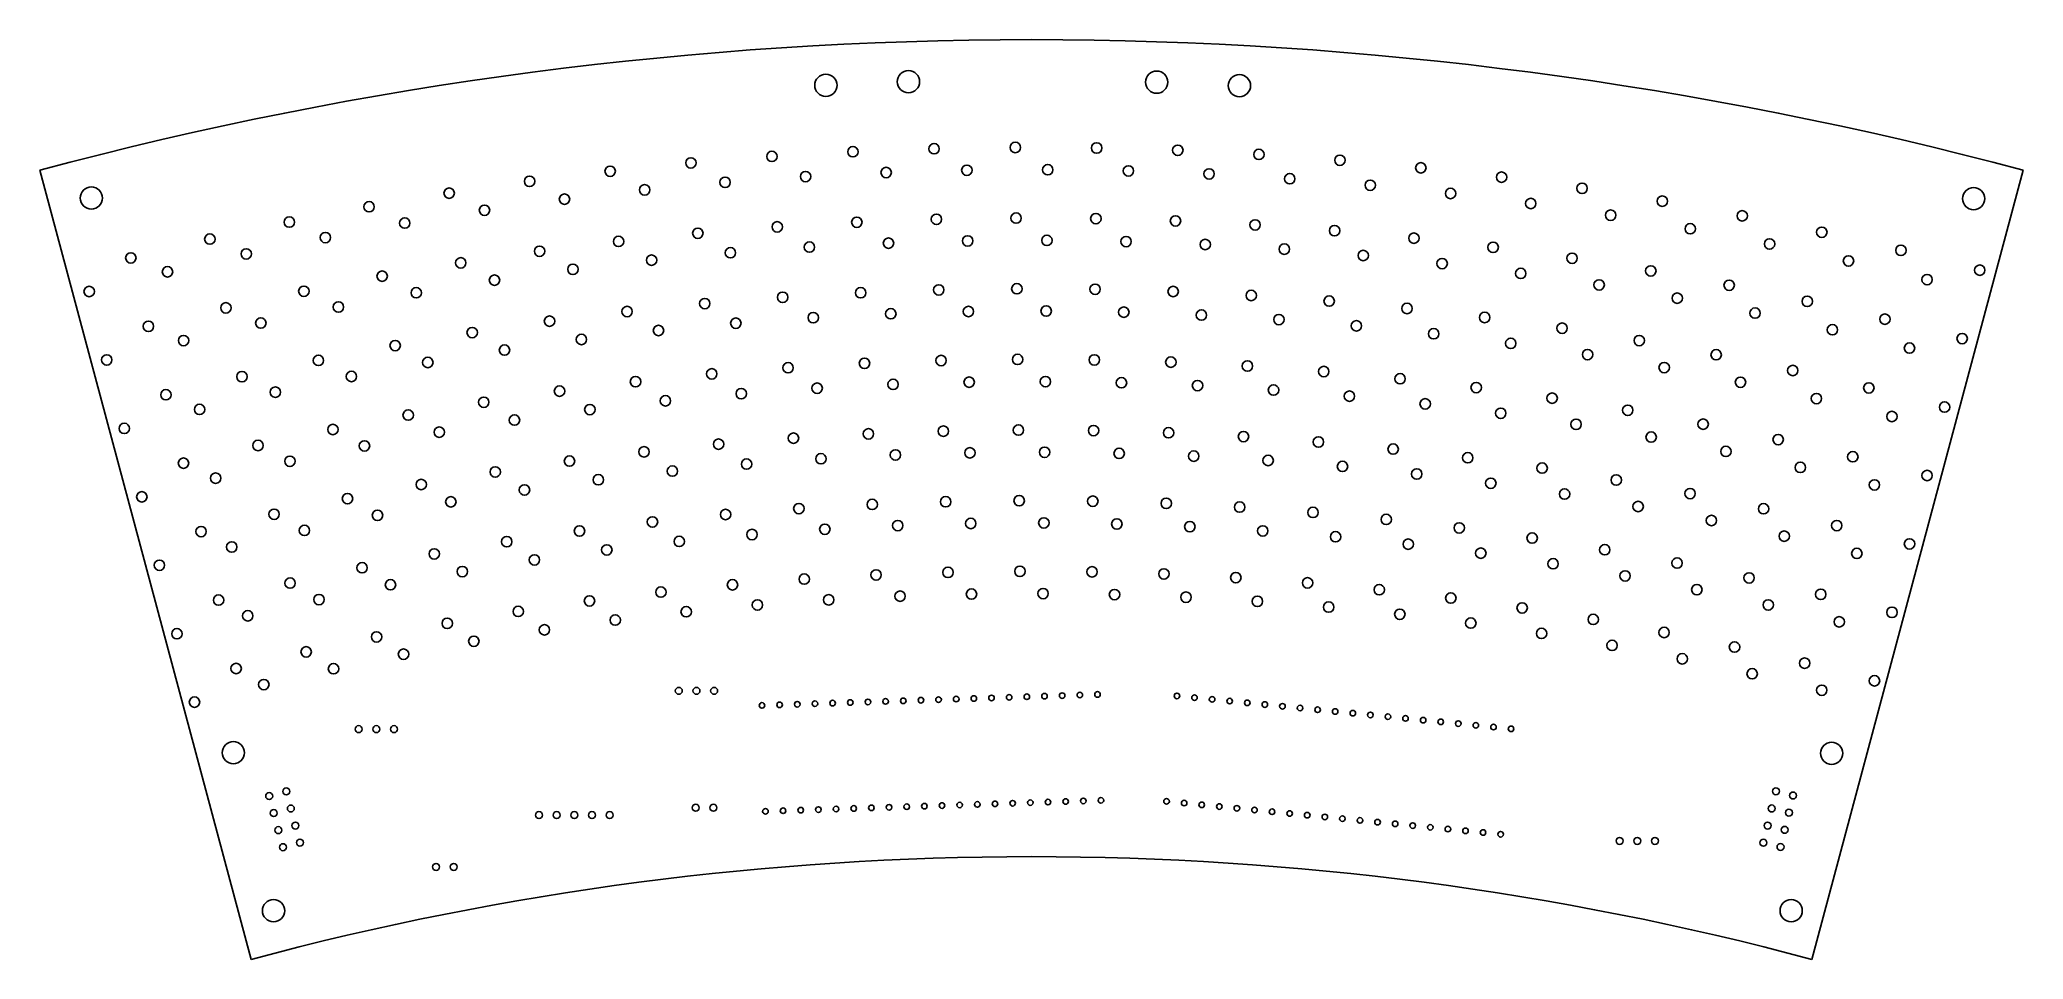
# Model space of a CAD drawing. Extents: x 69 to 354, y -216 to -84.
import ezdxf

# ---------------------------------------------------------------- set-up
doc = ezdxf.new("R2010")
doc.units = 0
doc.layers.add('BLACK', color=7, linetype='CONTINUOUS')

msp = doc.modelspace()

# ---------------------------------------------------------------- linework, layer by layer
at = {"layer": 'BLACK', "linetype": 'CONTINUOUS'}
for p, q in [((69.330004, -103.000001), (99.714738, -216.496464)), ((324.086188, -216.496712), (354.495992, -103.006966))]:
    msp.add_line(p, q, dxfattribs=at)
at = {"layer": 'BLACK'}
for centre, radius in [((182.35356, -90.796437), 1.599999), ((194.22273, -90.282421), 1.599999), ((229.914736, -90.341864), 1.599999), ((241.805111, -90.850993), 1.599999), ((186.247303, -100.347213), 0.75), ((197.911663, -99.916315), 0.75), ((209.587854, -99.737666), 0.75), ((221.279319, -99.814777), 0.75), ((232.945524, -100.145569), 0.75), ((151.342726, -103.16169), 0.75), ((162.952642, -101.965169), 0.75), ((174.594085, -101.026991), 0.75), ((191.020112, -103.343635), 0.75), ((202.623176, -103.013832), 0.75), ((214.24483, -102.93823), 0.75), ((225.844571, -103.114822), 0.75), ((244.608801, -100.733723), 0.75), ((256.255611, -101.573323), 0.75), ((267.886361, -102.669716), 0.75), ((76.760762, -107.006975), 1.599999), ((139.755406, -104.606924), 0.75), ((156.300004, -105.83588), 0.75), ((167.858591, -104.751654), 0.75), ((179.432159, -103.924056), 0.75), ((237.444764, -103.547363), 0.75), ((249.031899, -104.230011), 0.75), ((260.606413, -105.168187), 0.75), ((279.491681, -104.012895), 0.75), ((291.064541, -105.615462), 0.75), ((347.350001, -107.100411), 1.599999), ((116.689307, -108.262315), 0.75), ((128.200871, -106.310352), 0.75), ((133.277938, -108.764135), 0.75), ((144.77611, -107.176607), 0.75), ((272.158962, -106.35196), 0.75), ((283.68254, -107.794008), 0.75), ((302.597915, -107.46451), 0.75), ((105.221336, -110.472263), 0.75), ((121.815633, -110.607879), 0.75), ((175.36913, -111.157386), 0.75), ((186.80117, -110.492105), 0.75), ((198.244089, -110.070875), 0.75), ((209.69868, -109.897062), 0.75), ((221.168493, -109.974173), 0.75), ((232.613098, -110.300129), 0.75), ((244.054934, -110.878615), 0.75), ((255.480566, -111.703718), 0.75), ((295.170146, -109.4815), 0.75), ((306.614782, -111.427088), 0.75), ((314.084784, -109.572614), 0.75), ((325.524503, -111.926838), 0.75), ((93.797582, -112.91139), 0.75), ((110.399339, -112.698113), 0.75), ((141.191351, -114.664939), 0.75), ((152.558915, -113.248636), 0.75), ((163.948496, -112.076246), 0.75), ((179.986026, -114.068948), 0.75), ((191.352538, -113.498195), 0.75), ((202.734003, -113.173228), 0.75), ((214.134003, -113.097626), 0.75), ((225.512145, -113.269382), 0.75), ((236.890896, -113.692255), 0.75), ((248.256854, -114.360406), 0.75), ((266.890507, -112.780793), 0.75), ((278.275492, -114.099841), 0.75), ((318.015824, -113.617914), 0.75), ((336.903684, -114.533357), 0.75), ((82.437783, -115.617805), 0.75), ((87.707087, -117.61733), 0.75), ((99.029631, -115.04422), 0.75), ((129.855889, -116.334648), 0.75), ((145.992299, -117.263553), 0.75), ((157.295858, -115.946957), 0.75), ((168.633636, -114.88205), 0.75), ((259.610559, -115.279264), 0.75), ((270.942772, -116.438907), 0.75), ((289.628596, -115.673477), 0.75), ((300.942897, -117.488806), 0.75), ((329.359901, -116.060229), 0.75), ((348.228067, -117.385579), 0.75), ((76.451397, -120.455489), 0.75), ((107.312032, -120.414826), 0.75), ((118.56261, -118.248122), 0.75), ((134.713883, -118.82215), 0.75), ((198.576515, -120.225435), 0.75), ((209.809506, -120.056457), 0.75), ((221.057667, -120.133568), 0.75), ((232.280672, -120.454689), 0.75), ((282.246595, -117.852023), 0.75), ((293.515128, -119.505797), 0.75), ((312.211481, -119.558421), 0.75), ((340.652771, -118.747521), 0.75), ((96.104677, -122.80598), 0.75), ((112.272642, -122.683919), 0.75), ((123.470651, -120.632175), 0.75), ((153.775104, -123.335582), 0.75), ((164.94435, -122.187323), 0.75), ((176.144175, -121.287781), 0.75), ((187.355038, -120.636997), 0.75), ((202.844829, -123.332623), 0.75), ((214.023177, -123.257021), 0.75), ((243.501066, -121.023507), 0.75), ((254.705521, -121.834113), 0.75), ((265.894653, -122.89187), 0.75), ((304.741479, -121.412895), 0.75), ((323.433807, -121.869401), 0.75), ((84.960178, -125.459711), 0.75), ((101.120327, -124.986784), 0.75), ((142.627297, -124.722956), 0.75), ((158.291712, -126.058034), 0.75), ((169.408681, -125.012445), 0.75), ((180.539893, -124.21384), 0.75), ((191.684964, -123.652756), 0.75), ((225.179719, -123.423943), 0.75), ((236.337029, -123.837147), 0.75), ((247.481809, -124.490801), 0.75), ((258.614705, -125.390341), 0.75), ((277.059303, -124.186787), 0.75), ((288.19265, -125.731494), 0.75), ((315.925127, -123.560478), 0.75), ((327.052806, -125.95482), 0.75), ((334.596589, -124.427947), 0.75), ((90.014182, -127.51192), 0.75), ((120.435913, -128.233928), 0.75), ((131.510907, -126.358945), 0.75), ((136.149828, -128.880165), 0.75), ((147.208488, -127.350499), 0.75), ((269.726583, -126.525853), 0.75), ((280.81065, -127.910038), 0.75), ((299.287879, -127.513103), 0.75), ((338.130376, -128.589428), 0.75), ((345.705672, -127.227485), 0.75), ((78.973792, -130.297395), 0.75), ((109.402729, -130.357392), 0.75), ((125.125669, -130.65647), 0.75), ((176.919221, -131.418176), 0.75), ((187.908905, -130.781889), 0.75), ((198.908941, -130.379996), 0.75), ((209.920333, -130.215853), 0.75), ((220.94684, -130.292964), 0.75), ((231.948246, -130.60925), 0.75), ((242.947199, -131.168399), 0.75), ((291.86011, -129.530093), 0.75), ((302.868176, -131.398702), 0.75), ((310.338178, -129.544227), 0.75), ((321.34311, -131.811967), 0.75), ((98.411772, -132.70057), 0.75), ((114.145945, -132.669726), 0.75), ((154.991293, -133.422529), 0.75), ((165.940204, -132.298397), 0.75), ((181.093761, -134.358732), 0.75), ((192.01739, -133.807316), 0.75), ((202.955655, -133.492019), 0.75), ((213.912351, -133.416417), 0.75), ((224.847293, -133.578503), 0.75), ((235.783162, -133.982039), 0.75), ((246.706764, -134.621196), 0.75), ((253.930475, -131.964508), 0.75), ((264.898799, -133.002944), 0.75), ((275.843114, -134.273734), 0.75), ((313.834431, -133.503043), 0.75), ((332.289494, -134.322537), 0.75), ((87.482573, -135.301618), 0.75), ((92.321277, -137.40651), 0.75), ((103.211024, -134.929349), 0.75), ((133.165925, -136.383241), 0.75), ((144.063242, -134.780968), 0.75), ((148.424677, -137.437445), 0.75), ((159.287566, -136.169111), 0.75), ((170.183726, -135.14284), 0.75), ((257.618851, -135.501418), 0.75), ((268.510394, -136.612799), 0.75), ((286.756705, -135.789506), 0.75), ((297.632861, -137.537399), 0.75), ((324.745711, -135.84941), 0.75), ((343.183277, -137.069392), 0.75), ((81.496187, -140.139302), 0.75), ((111.493425, -140.299956), 0.75), ((122.309216, -138.219735), 0.75), ((137.585775, -138.938179), 0.75), ((210.031159, -140.375248), 0.75), ((220.836014, -140.452359), 0.75), ((279.374704, -137.968053), 0.75), ((290.205092, -139.554389), 0.75), ((308.464875, -139.530034), 0.75), ((335.607979, -138.431334), 0.75), ((100.718866, -142.59516), 0.75), ((116.019248, -142.655533), 0.75), ((126.780687, -140.680768), 0.75), ((166.936059, -142.409476), 0.75), ((177.694266, -141.548571), 0.75), ((188.462772, -140.92678), 0.75), ((199.241367, -140.534556), 0.75), ((231.61582, -140.76381), 0.75), ((242.393332, -141.31329), 0.75), ((253.15543, -142.094903), 0.75), ((263.902944, -143.114023), 0.75), ((300.994873, -141.384509), 0.75), ((319.252414, -141.754531), 0.75), ((90.004968, -145.143524), 0.75), ((105.30172, -144.871913), 0.75), ((145.499187, -144.838983), 0.75), ((156.207483, -143.509475), 0.75), ((170.958772, -145.273235), 0.75), ((181.647628, -144.503624), 0.75), ((192.349815, -143.961876), 0.75), ((203.066481, -143.651414), 0.75), ((213.801525, -143.575812), 0.75), ((224.514867, -143.733063), 0.75), ((235.229294, -144.12693), 0.75), ((245.931719, -144.751591), 0.75), ((256.622993, -145.612494), 0.75), ((274.626924, -144.36068), 0.75), ((285.32076, -145.847521), 0.75), ((311.743734, -143.445607), 0.75), ((322.438617, -145.744), 0.75), ((329.9824, -144.217127), 0.75), ((94.628372, -147.301101), 0.75), ((124.182519, -148.205542), 0.75), ((134.820943, -146.407537), 0.75), ((139.021719, -148.996194), 0.75), ((149.640867, -147.524391), 0.75), ((160.28342, -146.280187), 0.75), ((267.294205, -146.699745), 0.75), ((277.938759, -148.026067), 0.75), ((295.977843, -147.561695), 0.75), ((333.085585, -148.273241), 0.75), ((340.660882, -146.911298), 0.75), ((84.018583, -149.981208), 0.75), ((113.584122, -150.242521), 0.75), ((128.435705, -150.705064), 0.75), ((178.469311, -151.678967), 0.75), ((189.01664, -151.071672), 0.75), ((199.573792, -150.689116), 0.75), ((210.141985, -150.534644), 0.75), ((220.725188, -150.611755), 0.75), ((231.283395, -150.91837), 0.75), ((241.839464, -151.458182), 0.75), ((288.550074, -149.578685), 0.75), ((299.12157, -151.370315), 0.75), ((306.591572, -149.515841), 0.75), ((317.161717, -151.697096), 0.75), ((103.025961, -152.489749), 0.75), ((117.892551, -152.641339), 0.75), ((157.423672, -153.596421), 0.75), ((167.931913, -152.520553), 0.75), ((182.201495, -154.648515), 0.75), ((192.682241, -154.116436), 0.75), ((203.177307, -153.81081), 0.75), ((213.690699, -153.735208), 0.75), ((224.182441, -153.887623), 0.75), ((234.675427, -154.271822), 0.75), ((252.380385, -152.225299), 0.75), ((262.90709, -153.2251), 0.75), ((273.410735, -154.447626), 0.75), ((309.653038, -153.388172), 0.75), ((327.675305, -154.111716), 0.75), ((92.527364, -154.985431), 0.75), ((96.935467, -157.195691), 0.75), ((107.392417, -154.814478), 0.75), ((136.475961, -156.431833), 0.75), ((146.935132, -154.896998), 0.75), ((161.279274, -156.391264), 0.75), ((171.733817, -155.40363), 0.75), ((245.156673, -154.881986), 0.75), ((255.627142, -155.723571), 0.75), ((266.078016, -156.786691), 0.75), ((283.884815, -155.905536), 0.75), ((294.322825, -157.585991), 0.75), ((320.131522, -155.63859), 0.75), ((338.138486, -156.753205), 0.75), ((86.540978, -159.823115), 0.75), ((115.674818, -160.185085), 0.75), ((126.055822, -158.191349), 0.75), ((140.457664, -159.054209), 0.75), ((150.857056, -157.611338), 0.75), ((276.502814, -158.084082), 0.75), ((286.895056, -159.602982), 0.75), ((304.718269, -159.501648), 0.75), ((330.56319, -158.115147), 0.75), ((105.333056, -162.384341), 0.75), ((119.765854, -162.627146), 0.75), ((130.090723, -160.72936), 0.75), ((168.927767, -162.63163), 0.75), ((179.244356, -161.809362), 0.75), ((189.570507, -161.216564), 0.75), ((199.906218, -160.843676), 0.75), ((210.252811, -160.694039), 0.75), ((220.614362, -160.77115), 0.75), ((230.950969, -161.07293), 0.75), ((241.285597, -161.603074), 0.75), ((251.60534, -162.355694), 0.75), ((297.248267, -161.356122), 0.75), ((315.071021, -161.63966), 0.75), ((95.049759, -164.827337), 0.75), ((109.483113, -164.757042), 0.75), ((148.371078, -164.955013), 0.75), ((158.639861, -163.683367), 0.75), ((172.508862, -165.534025), 0.75), ((182.755363, -164.793407), 0.75), ((193.014667, -164.270997), 0.75), ((203.288134, -163.970205), 0.75), ((213.579872, -163.894603), 0.75), ((223.850016, -164.042183), 0.75), ((234.12156, -164.416714), 0.75), ((244.381628, -165.012381), 0.75), ((254.631288, -165.834648), 0.75), ((261.911236, -163.336177), 0.75), ((272.194546, -164.534572), 0.75), ((282.448869, -165.963551), 0.75), ((307.562342, -163.330736), 0.75), ((317.824427, -165.53318), 0.75), ((325.36821, -164.006308), 0.75), ((99.242561, -167.090281), 0.75), ((127.929125, -168.177155), 0.75), ((138.130979, -166.45613), 0.75), ((152.073245, -167.698284), 0.75), ((162.275129, -166.502341), 0.75), ((264.861827, -166.873638), 0.75), ((275.066868, -168.142097), 0.75), ((292.667807, -167.610288), 0.75), ((328.040795, -167.957054), 0.75), ((335.616091, -166.595111), 0.75), ((89.063373, -169.665021), 0.75), ((117.765515, -170.12765), 0.75), ((131.745741, -170.753657), 0.75), ((141.893609, -169.112224), 0.75), ((285.240038, -169.627278), 0.75), ((295.374964, -171.341929), 0.75), ((302.844966, -169.487454), 0.75), ((312.980324, -171.582225), 0.75), ((97.572154, -174.669244), 0.75), ((107.640151, -172.278931), 0.75), ((111.57381, -174.699607), 0.75), ((121.639157, -172.612953), 0.75), ((305.471645, -173.273301), 0.75), ((323.061115, -173.900898), 0.75), ((101.549656, -176.984871), 0.75), ((315.517332, -175.42777), 0.75), ((333.093696, -176.437018), 0.75), ((91.585768, -179.506927), 0.75), ((161.210001, -177.88), 0.5), ((163.75, -177.88), 0.5), ((166.29, -177.88), 0.5), ((173.16584, -179.979434), 0.4), ((175.70448, -179.896327), 0.4), ((178.24312, -179.813221), 0.4), ((180.78176, -179.730115), 0.4), ((183.3204, -179.647008), 0.4), ((185.85904, -179.563902), 0.4), ((188.39768, -179.480795), 0.4), ((190.93632, -179.397689), 0.4), ((193.47496, -179.314582), 0.4), ((196.0136, -179.231476), 0.4), ((198.552241, -179.148369), 0.4), ((201.090881, -179.065263), 0.4), ((203.629521, -178.982156), 0.4), ((206.168161, -178.89905), 0.4), ((208.706801, -178.815943), 0.4), ((211.245441, -178.732837), 0.4), ((213.784081, -178.64973), 0.4), ((216.322721, -178.566624), 0.4), ((218.861361, -178.483517), 0.4), ((221.400001, -178.400411), 0.4), ((232.822309, -178.610776), 0.4), ((235.350078, -178.859739), 0.4), ((237.877848, -179.108703), 0.4), ((240.405617, -179.357666), 0.4), ((242.933386, -179.60663), 0.4), ((245.461155, -179.855593), 0.4), ((325.5184, -177.79896), 0.75), ((247.988924, -180.104557), 0.4), ((250.516696, -180.353521), 0.4), ((253.044463, -180.602484), 0.4), ((255.572232, -180.851448), 0.4), ((258.100001, -181.100411), 0.4), ((260.62777, -181.349375), 0.4), ((263.15554, -181.598338), 0.4), ((265.683309, -181.847302), 0.4), ((268.211078, -182.096265), 0.4), ((270.738847, -182.345229), 0.4), ((273.266616, -182.594192), 0.4), ((275.794386, -182.843156), 0.4), ((97.180956, -186.783182), 1.599999), ((115.190001, -183.39), 0.5), ((117.73, -183.39), 0.5), ((120.27, -183.39), 0.5), ((278.322155, -183.092119), 0.4), ((280.849924, -183.341083), 0.4), ((326.934491, -186.863999), 1.599999), ((102.325006, -193.009394), 0.5), ((104.778458, -192.351993), 0.5), ((201.589519, -194.297103), 0.4), ((204.128159, -194.213997), 0.4), ((206.6668, -194.13089), 0.4), ((209.20544, -194.047784), 0.4), ((211.74408, -193.964677), 0.4), ((214.28272, -193.881571), 0.4), ((216.82136, -193.798464), 0.4), ((219.36, -193.715358), 0.4), ((221.89864, -193.632251), 0.4), ((231.328528, -193.777391), 0.4), ((233.856297, -194.026355), 0.4), ((236.384066, -194.275318), 0.4), ((318.9353, -192.33205), 0.5), ((321.402551, -192.9356), 0.5), ((102.982407, -195.462845), 0.5), ((105.435858, -194.805445), 0.5), ((106.093259, -197.258896), 0.5), ((141.110001, -195.750411), 0.5), ((143.650001, -195.750411), 0.5), ((146.190001, -195.750411), 0.5), ((148.730001, -195.750411), 0.5), ((151.270001, -195.750411), 0.5), ((163.65, -194.7), 0.5), ((166.19, -194.7), 0.5), ((173.664479, -195.211274), 0.4), ((176.203119, -195.128168), 0.4), ((178.741759, -195.045061), 0.4), ((181.280399, -194.961955), 0.4), ((183.819039, -194.878848), 0.4), ((186.357679, -194.795742), 0.4), ((188.896319, -194.712635), 0.4), ((191.434959, -194.629529), 0.4), ((193.973599, -194.546422), 0.4), ((196.512239, -194.463316), 0.4), ((199.050879, -194.38021), 0.4), ((238.911835, -194.524282), 0.4), ((241.439605, -194.773245), 0.4), ((243.967374, -195.022209), 0.4), ((246.495143, -195.271172), 0.4), ((249.022912, -195.520136), 0.4), ((251.550682, -195.769099), 0.4), ((254.078451, -196.018063), 0.4), ((256.60622, -196.267026), 0.4), ((259.133989, -196.51599), 0.4), ((261.661758, -196.764953), 0.4), ((264.189528, -197.013917), 0.4), ((318.33175, -194.799301), 0.5), ((320.799001, -195.402851), 0.5), ((103.639807, -197.916297), 0.5), ((106.750659, -199.712348), 0.5), ((266.717297, -197.262881), 0.4), ((269.245066, -197.511844), 0.4), ((271.772835, -197.760808), 0.4), ((274.300604, -198.009771), 0.4), ((276.828374, -198.258735), 0.4), ((279.356143, -198.507698), 0.4), ((296.460001, -199.46), 0.5), ((299, -199.46), 0.5), ((301.54, -199.46), 0.5), ((317.12465, -199.733803), 0.5), ((317.7282, -197.266552), 0.5), ((320.195451, -197.870102), 0.5), ((104.297207, -200.369748), 0.5), ((319.591901, -200.337353), 0.5), ((126.32, -203.21), 0.5), ((128.86, -203.21), 0.5), ((102.950001, -209.500411), 1.599999), ((321.125508, -209.503981), 1.599999)]:
    msp.add_circle(centre, radius, dxfattribs=at)
for centre, radius, start, end in [((211.9, -635.1999), 550.965458, 75.00046958, 104.9967317), ((211.9, -635.2004), 433.472628, 75.0006546, 104.99921869)]:
    msp.add_arc(centre, radius, start, end, dxfattribs=at)

doc.saveas('drawing.dxf')
